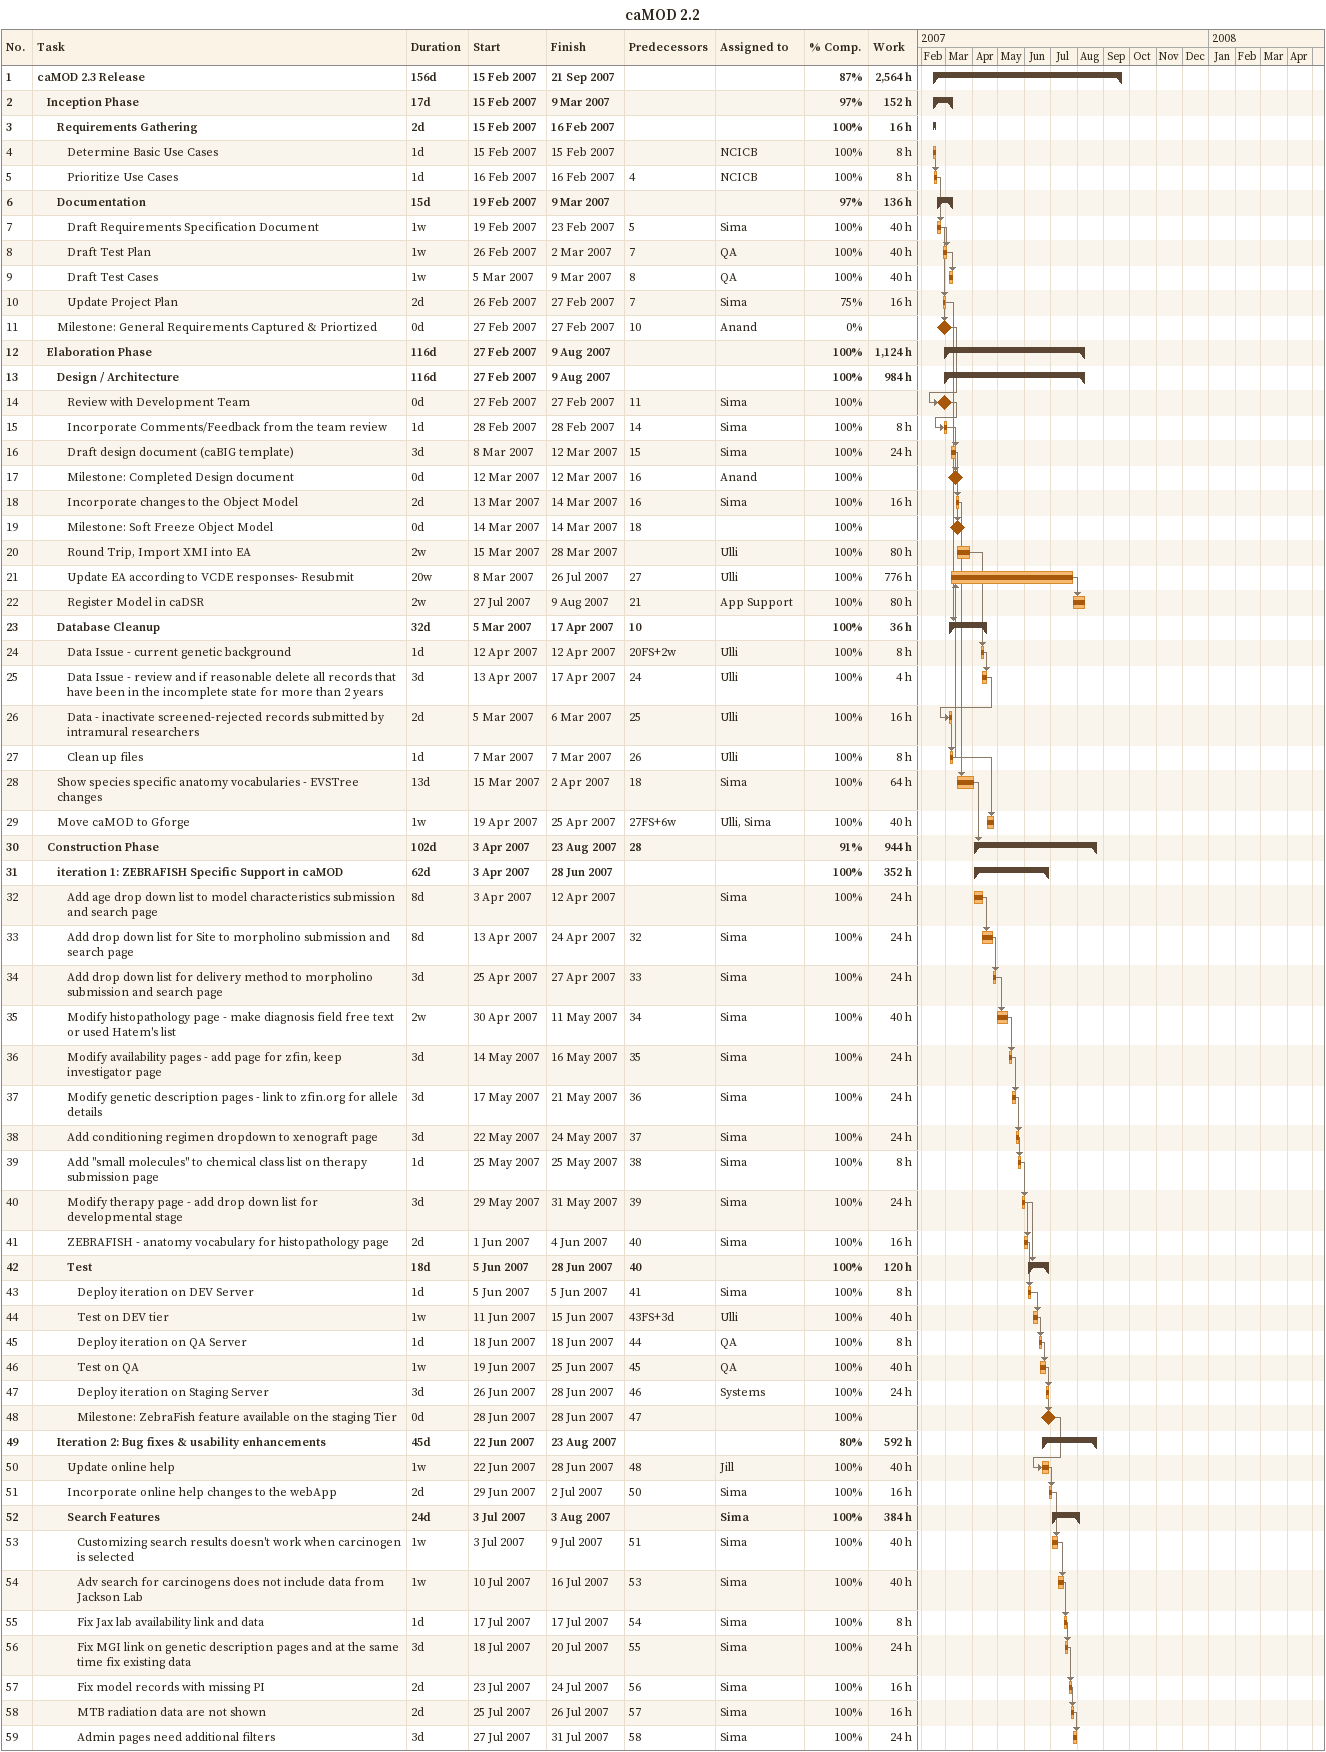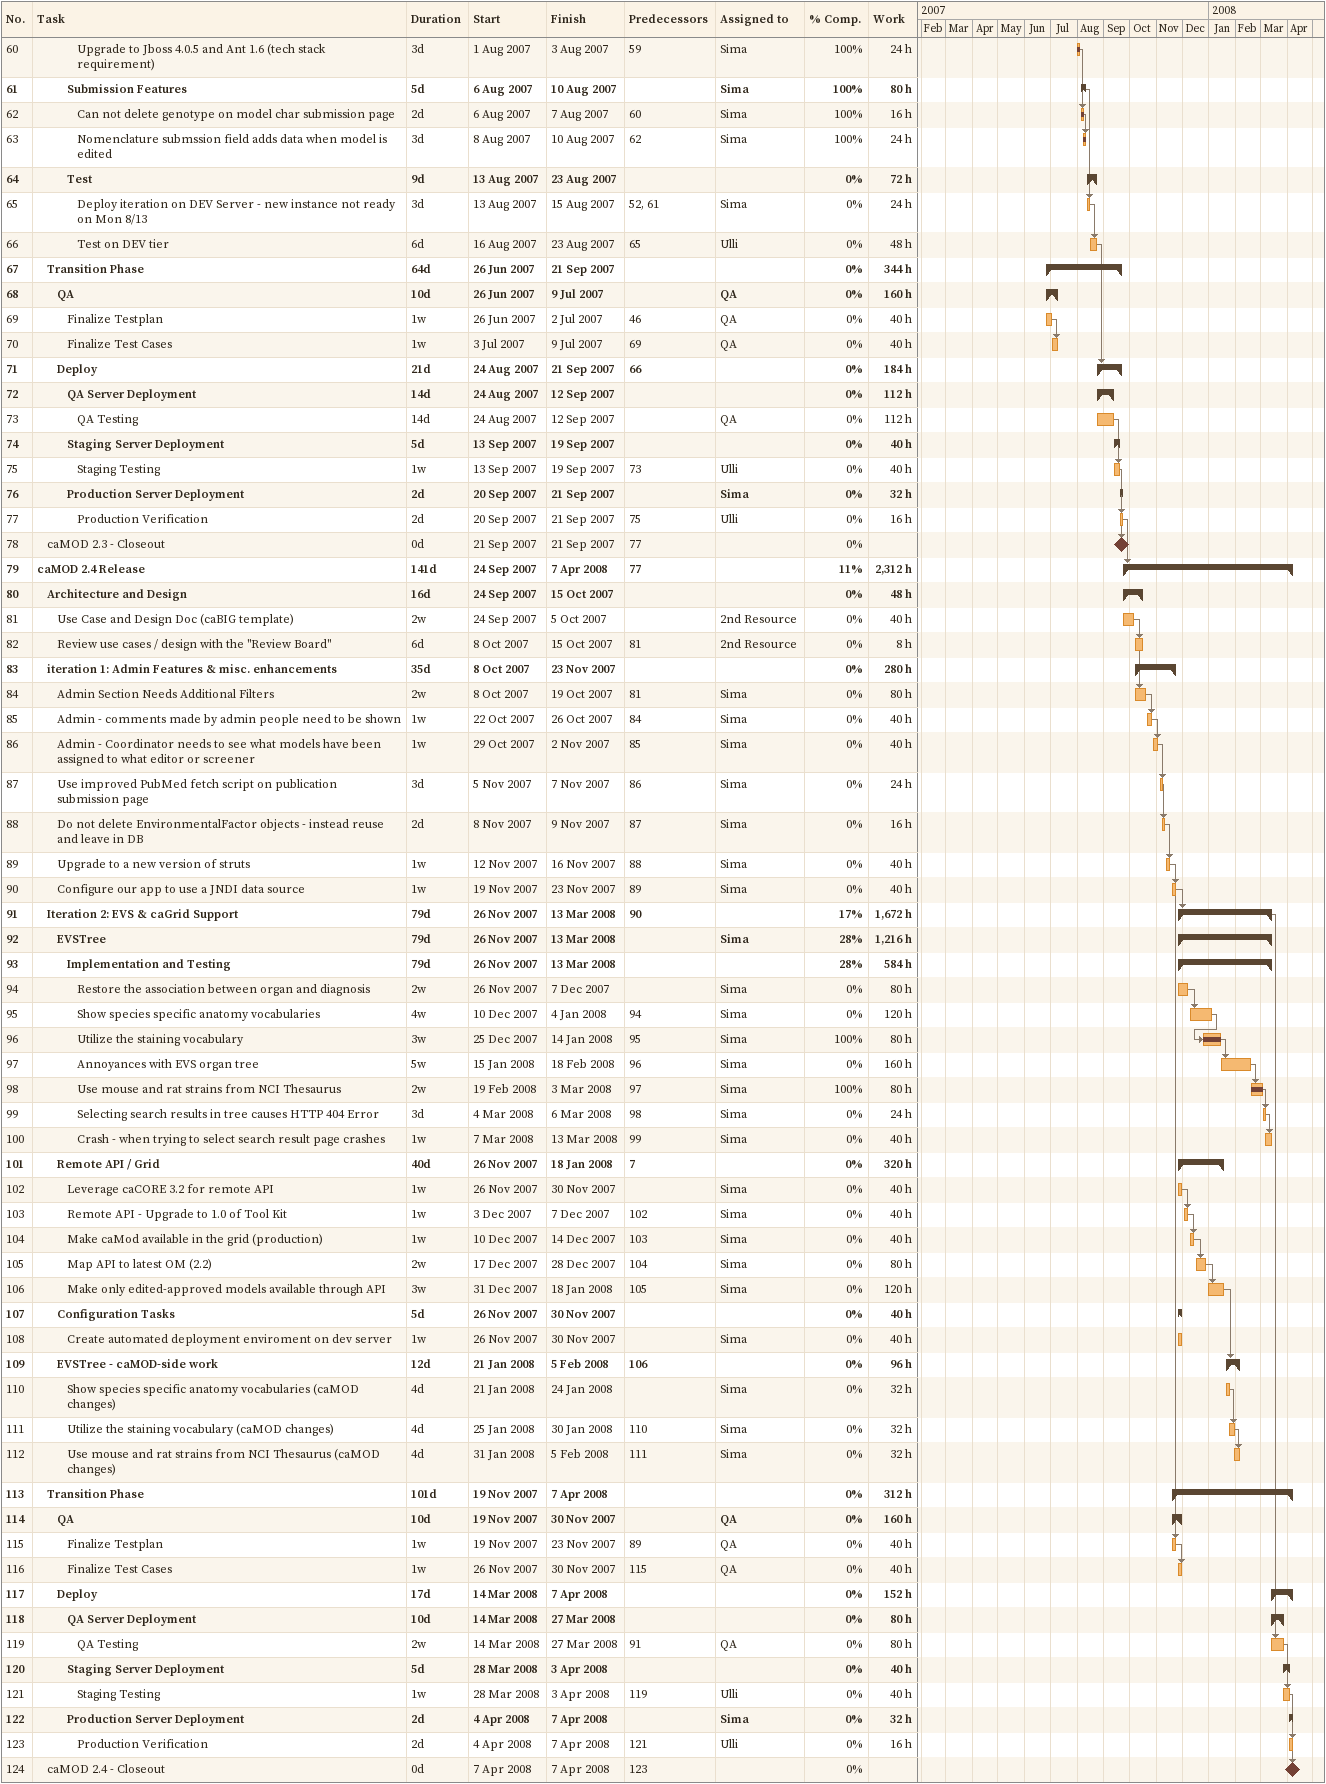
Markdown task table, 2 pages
caMOD 2.2

| ID | Level | Task | Duration | Start | Finish | Predecessors | Resources | % complete | Work (h) |
|---|---|---|---|---|---|---|---|---|---|
| 1 | 1 | **caMOD 2.3 Release** | 156d | 2007-02-15 | 2007-09-21 |  |  | 87 | 2564 |
| 2 | 2 | **Inception Phase** | 17d | 2007-02-15 | 2007-03-09 |  |  | 97 | 152 |
| 3 | 3 | **Requirements Gathering** | 2d | 2007-02-15 | 2007-02-16 |  |  | 100 | 16 |
| 4 | 4 | Determine Basic Use Cases | 1d | 2007-02-15 | 2007-02-15 |  | NCICB | 100 | 8 |
| 5 | 4 | Prioritize Use Cases | 1d | 2007-02-16 | 2007-02-16 | 4 | NCICB | 100 | 8 |
| 6 | 3 | **Documentation** | 15d | 2007-02-19 | 2007-03-09 |  |  | 97 | 136 |
| 7 | 4 | Draft Requirements Specification Document | 1w | 2007-02-19 | 2007-02-23 | 5 | Sima | 100 | 40 |
| 8 | 4 | Draft Test Plan | 1w | 2007-02-26 | 2007-03-02 | 7 | QA | 100 | 40 |
| 9 | 4 | Draft Test Cases | 1w | 2007-03-05 | 2007-03-09 | 8 | QA | 100 | 40 |
| 10 | 4 | Update Project Plan | 2d | 2007-02-26 | 2007-02-27 | 7 | Sima | 75 | 16 |
| 11 | 3 | Milestone: General Requirements Captured & Priortized | 0d | 2007-02-27 | 2007-02-27 | 10 | Anand | 0 |  |
| 12 | 2 | **Elaboration Phase** | 116d | 2007-02-27 | 2007-08-09 |  |  | 100 | 1124 |
| 13 | 3 | **Design / Architecture** | 116d | 2007-02-27 | 2007-08-09 |  |  | 100 | 984 |
| 14 | 4 | Review with Development Team | 0d | 2007-02-27 | 2007-02-27 | 11 | Sima | 100 |  |
| 15 | 4 | Incorporate Comments/Feedback from the team review | 1d | 2007-02-28 | 2007-02-28 | 14 | Sima | 100 | 8 |
| 16 | 4 | Draft design document (caBIG template) | 3d | 2007-03-08 | 2007-03-12 | 15 | Sima | 100 | 24 |
| 17 | 4 | Milestone: Completed Design document | 0d | 2007-03-12 | 2007-03-12 | 16 | Anand | 100 |  |
| 18 | 4 | Incorporate changes to the Object Model | 2d | 2007-03-13 | 2007-03-14 | 16 | Sima | 100 | 16 |
| 19 | 4 | Milestone: Soft Freeze Object Model | 0d | 2007-03-14 | 2007-03-14 | 18 |  | 100 |  |
| 20 | 4 | Round Trip, Import XMI into EA | 2w | 2007-03-15 | 2007-03-28 |  | Ulli | 100 | 80 |
| 21 | 4 | Update EA according to VCDE responses- Resubmit | 20w | 2007-03-08 | 2007-07-26 | 27 | Ulli | 100 | 776 |
| 22 | 4 | Register Model in caDSR | 2w | 2007-07-27 | 2007-08-09 | 21 | App Support | 100 | 80 |
| 23 | 3 | **Database Cleanup** | 32d | 2007-03-05 | 2007-04-17 | 10 |  | 100 | 36 |
| 24 | 4 | Data Issue - current genetic background | 1d | 2007-04-12 | 2007-04-12 | 20FS+2w | Ulli | 100 | 8 |
| 25 | 4 | Data Issue - review and if reasonable delete all records that have been in the incomplete state for more than 2 years | 3d | 2007-04-13 | 2007-04-17 | 24 | Ulli | 100 | 4 |
| 26 | 4 | Data - inactivate screened-rejected records submitted by intramural researchers | 2d | 2007-03-05 | 2007-03-06 | 25 | Ulli | 100 | 16 |
| 27 | 4 | Clean up files | 1d | 2007-03-07 | 2007-03-07 | 26 | Ulli | 100 | 8 |
| 28 | 3 | Show species specific anatomy vocabularies - EVSTree changes | 13d | 2007-03-15 | 2007-04-02 | 18 | Sima | 100 | 64 |
| 29 | 3 | Move caMOD to Gforge | 1w | 2007-04-19 | 2007-04-25 | 27FS+6w | Ulli, Sima | 100 | 40 |
| 30 | 2 | **Construction Phase** | 102d | 2007-04-03 | 2007-08-23 | 28 |  | 91 | 944 |
| 31 | 3 | **iteration 1: ZEBRAFISH Specific Support in caMOD** | 62d | 2007-04-03 | 2007-06-28 |  |  | 100 | 352 |
| 32 | 4 | Add age drop down list to model characteristics submission and search page | 8d | 2007-04-03 | 2007-04-12 |  | Sima | 100 | 24 |
| 33 | 4 | Add drop down list for Site to morpholino submission and search page | 8d | 2007-04-13 | 2007-04-24 | 32 | Sima | 100 | 24 |
| 34 | 4 | Add drop down list for delivery method to morpholino submission and search page | 3d | 2007-04-25 | 2007-04-27 | 33 | Sima | 100 | 24 |
| 35 | 4 | Modify histopathology page - make diagnosis field free text or used Hatem's list | 2w | 2007-04-30 | 2007-05-11 | 34 | Sima | 100 | 40 |
| 36 | 4 | Modify availability pages - add page for zfin, keep investigator page | 3d | 2007-05-14 | 2007-05-16 | 35 | Sima | 100 | 24 |
| 37 | 4 | Modify genetic description pages - link to zfin.org for allele details | 3d | 2007-05-17 | 2007-05-21 | 36 | Sima | 100 | 24 |
| 38 | 4 | Add conditioning regimen dropdown to xenograft page | 3d | 2007-05-22 | 2007-05-24 | 37 | Sima | 100 | 24 |
| 39 | 4 | Add "small molecules" to chemical class list on therapy submission page | 1d | 2007-05-25 | 2007-05-25 | 38 | Sima | 100 | 8 |
| 40 | 4 | Modify therapy page - add drop down list for developmental stage | 3d | 2007-05-29 | 2007-05-31 | 39 | Sima | 100 | 24 |
| 41 | 4 | ZEBRAFISH - anatomy vocabulary for histopathology page | 2d | 2007-06-01 | 2007-06-04 | 40 | Sima | 100 | 16 |
| 42 | 4 | **Test** | 18d | 2007-06-05 | 2007-06-28 | 40 |  | 100 | 120 |
| 43 | 5 | Deploy iteration on DEV Server | 1d | 2007-06-05 | 2007-06-05 | 41 | Sima | 100 | 8 |
| 44 | 5 | Test on DEV tier | 1w | 2007-06-11 | 2007-06-15 | 43FS+3d | Ulli | 100 | 40 |
| 45 | 5 | Deploy iteration on QA Server | 1d | 2007-06-18 | 2007-06-18 | 44 | QA | 100 | 8 |
| 46 | 5 | Test on QA | 1w | 2007-06-19 | 2007-06-25 | 45 | QA | 100 | 40 |
| 47 | 5 | Deploy iteration on Staging Server | 3d | 2007-06-26 | 2007-06-28 | 46 | Systems | 100 | 24 |
| 48 | 5 | Milestone: ZebraFish feature available on the staging Tier | 0d | 2007-06-28 | 2007-06-28 | 47 |  | 100 |  |
| 49 | 3 | **Iteration 2: Bug fixes & usability enhancements** | 45d | 2007-06-22 | 2007-08-23 |  |  | 80 | 592 |
| 50 | 4 | Update online help | 1w | 2007-06-22 | 2007-06-28 | 48 | Jill | 100 | 40 |
| 51 | 4 | Incorporate online help changes to the webApp | 2d | 2007-06-29 | 2007-07-02 | 50 | Sima | 100 | 16 |
| 52 | 4 | **Search Features** | 24d | 2007-07-03 | 2007-08-03 |  | Sima | 100 | 384 |
| 53 | 5 | Customizing search results doesn't work when carcinogen is selected | 1w | 2007-07-03 | 2007-07-09 | 51 | Sima | 100 | 40 |
| 54 | 5 | Adv search for carcinogens does not include data from Jackson Lab | 1w | 2007-07-10 | 2007-07-16 | 53 | Sima | 100 | 40 |
| 55 | 5 | Fix Jax lab availability link and data | 1d | 2007-07-17 | 2007-07-17 | 54 | Sima | 100 | 8 |
| 56 | 5 | Fix MGI link on genetic description pages and at the same time fix existing data | 3d | 2007-07-18 | 2007-07-20 | 55 | Sima | 100 | 24 |
| 57 | 5 | Fix model records with missing PI | 2d | 2007-07-23 | 2007-07-24 | 56 | Sima | 100 | 16 |
| 58 | 5 | MTB radiation data are not shown | 2d | 2007-07-25 | 2007-07-26 | 57 | Sima | 100 | 16 |
| 59 | 5 | Admin pages need additional filters | 3d | 2007-07-27 | 2007-07-31 | 58 | Sima | 100 | 24 |
| 60 | 5 | Upgrade to Jboss 4.0.5 and Ant 1.6 (tech stack requirement) | 3d | 2007-08-01 | 2007-08-03 | 59 | Sima | 100 | 24 |
| 61 | 4 | **Submission Features** | 5d | 2007-08-06 | 2007-08-10 |  | Sima | 100 | 80 |
| 62 | 5 | Can not delete genotype on model char submission page | 2d | 2007-08-06 | 2007-08-07 | 60 | Sima | 100 | 16 |
| 63 | 5 | Nomenclature submssion field adds data when model is edited | 3d | 2007-08-08 | 2007-08-10 | 62 | Sima | 100 | 24 |
| 64 | 4 | **Test** | 9d | 2007-08-13 | 2007-08-23 |  |  | 0 | 72 |
| 65 | 5 | Deploy iteration on DEV Server - new instance not ready on Mon 8/13 | 3d | 2007-08-13 | 2007-08-15 | 52, 61 | Sima | 0 | 24 |
| 66 | 5 | Test on DEV tier | 6d | 2007-08-16 | 2007-08-23 | 65 | Ulli | 0 | 48 |
| 67 | 2 | **Transition Phase** | 64d | 2007-06-26 | 2007-09-21 |  |  | 0 | 344 |
| 68 | 3 | **QA** | 10d | 2007-06-26 | 2007-07-09 |  | QA | 0 | 160 |
| 69 | 4 | Finalize Testplan | 1w | 2007-06-26 | 2007-07-02 | 46 | QA | 0 | 40 |
| 70 | 4 | Finalize Test Cases | 1w | 2007-07-03 | 2007-07-09 | 69 | QA | 0 | 40 |
| 71 | 3 | **Deploy** | 21d | 2007-08-24 | 2007-09-21 | 66 |  | 0 | 184 |
| 72 | 4 | **QA Server Deployment** | 14d | 2007-08-24 | 2007-09-12 |  |  | 0 | 112 |
| 73 | 5 | QA Testing | 14d | 2007-08-24 | 2007-09-12 |  | QA | 0 | 112 |
| 74 | 4 | **Staging Server Deployment** | 5d | 2007-09-13 | 2007-09-19 |  |  | 0 | 40 |
| 75 | 5 | Staging Testing | 1w | 2007-09-13 | 2007-09-19 | 73 | Ulli | 0 | 40 |
| 76 | 4 | **Production Server Deployment** | 2d | 2007-09-20 | 2007-09-21 |  | Sima | 0 | 32 |
| 77 | 5 | Production Verification | 2d | 2007-09-20 | 2007-09-21 | 75 | Ulli | 0 | 16 |
| 78 | 2 | caMOD 2.3 - Closeout | 0d | 2007-09-21 | 2007-09-21 | 77 |  | 0 |  |
| 79 | 1 | **caMOD 2.4 Release** | 141d | 2007-09-24 | 2008-04-07 | 77 |  | 11 | 2312 |
| 80 | 2 | **Architecture and Design** | 16d | 2007-09-24 | 2007-10-15 |  |  | 0 | 48 |
| 81 | 3 | Use Case and Design Doc (caBIG template) | 2w | 2007-09-24 | 2007-10-05 |  | 2nd Resource | 0 | 40 |
| 82 | 3 | Review use cases / design with the "Review Board" | 6d | 2007-10-08 | 2007-10-15 | 81 | 2nd Resource | 0 | 8 |
| 83 | 2 | **iteration 1: Admin Features & misc. enhancements** | 35d | 2007-10-08 | 2007-11-23 |  |  | 0 | 280 |
| 84 | 3 | Admin Section Needs Additional Filters | 2w | 2007-10-08 | 2007-10-19 | 81 | Sima | 0 | 80 |
| 85 | 3 | Admin - comments made by admin people need to be shown | 1w | 2007-10-22 | 2007-10-26 | 84 | Sima | 0 | 40 |
| 86 | 3 | Admin - Coordinator needs to see what models have been assigned to what editor or screener | 1w | 2007-10-29 | 2007-11-02 | 85 | Sima | 0 | 40 |
| 87 | 3 | Use improved PubMed fetch script on publication submission page | 3d | 2007-11-05 | 2007-11-07 | 86 | Sima | 0 | 24 |
| 88 | 3 | Do not delete EnvironmentalFactor objects - instead reuse and leave in DB | 2d | 2007-11-08 | 2007-11-09 | 87 | Sima | 0 | 16 |
| 89 | 3 | Upgrade to a new version of struts | 1w | 2007-11-12 | 2007-11-16 | 88 | Sima | 0 | 40 |
| 90 | 3 | Configure our app to use a JNDI data source | 1w | 2007-11-19 | 2007-11-23 | 89 | Sima | 0 | 40 |
| 91 | 2 | **Iteration 2: EVS & caGrid Support** | 79d | 2007-11-26 | 2008-03-13 | 90 |  | 17 | 1672 |
| 92 | 3 | **EVSTree** | 79d | 2007-11-26 | 2008-03-13 |  | Sima | 28 | 1216 |
| 93 | 4 | **Implementation and Testing** | 79d | 2007-11-26 | 2008-03-13 |  |  | 28 | 584 |
| 94 | 5 | Restore the association between organ and diagnosis | 2w | 2007-11-26 | 2007-12-07 |  | Sima | 0 | 80 |
| 95 | 5 | Show species specific anatomy vocabularies | 4w | 2007-12-10 | 2008-01-04 | 94 | Sima | 0 | 120 |
| 96 | 5 | Utilize the staining vocabulary | 3w | 2007-12-25 | 2008-01-14 | 95 | Sima | 100 | 80 |
| 97 | 5 | Annoyances with EVS organ tree | 5w | 2008-01-15 | 2008-02-18 | 96 | Sima | 0 | 160 |
| 98 | 5 | Use mouse and rat strains from NCI Thesaurus | 2w | 2008-02-19 | 2008-03-03 | 97 | Sima | 100 | 80 |
| 99 | 5 | Selecting search results in tree causes HTTP 404 Error | 3d | 2008-03-04 | 2008-03-06 | 98 | Sima | 0 | 24 |
| 100 | 5 | Crash - when trying to select search result page crashes | 1w | 2008-03-07 | 2008-03-13 | 99 | Sima | 0 | 40 |
| 101 | 3 | **Remote API / Grid** | 40d | 2007-11-26 | 2008-01-18 | 7 |  | 0 | 320 |
| 102 | 4 | Leverage caCORE 3.2 for remote API | 1w | 2007-11-26 | 2007-11-30 |  | Sima | 0 | 40 |
| 103 | 4 | Remote API - Upgrade to 1.0 of Tool Kit | 1w | 2007-12-03 | 2007-12-07 | 102 | Sima | 0 | 40 |
| 104 | 4 | Make caMod available in the grid (production) | 1w | 2007-12-10 | 2007-12-14 | 103 | Sima | 0 | 40 |
| 105 | 4 | Map API to latest OM (2.2) | 2w | 2007-12-17 | 2007-12-28 | 104 | Sima | 0 | 80 |
| 106 | 4 | Make only edited-approved models available through API | 3w | 2007-12-31 | 2008-01-18 | 105 | Sima | 0 | 120 |
| 107 | 3 | **Configuration Tasks** | 5d | 2007-11-26 | 2007-11-30 |  |  | 0 | 40 |
| 108 | 4 | Create automated deployment enviroment on dev server | 1w | 2007-11-26 | 2007-11-30 |  | Sima | 0 | 40 |
| 109 | 3 | **EVSTree - caMOD-side work** | 12d | 2008-01-21 | 2008-02-05 | 106 |  | 0 | 96 |
| 110 | 4 | Show species specific anatomy vocabularies (caMOD changes) | 4d | 2008-01-21 | 2008-01-24 |  | Sima | 0 | 32 |
| 111 | 4 | Utilize the staining vocabulary (caMOD changes) | 4d | 2008-01-25 | 2008-01-30 | 110 | Sima | 0 | 32 |
| 112 | 4 | Use mouse and rat strains from NCI Thesaurus (caMOD changes) | 4d | 2008-01-31 | 2008-02-05 | 111 | Sima | 0 | 32 |
| 113 | 2 | **Transition Phase** | 101d | 2007-11-19 | 2008-04-07 |  |  | 0 | 312 |
| 114 | 3 | **QA** | 10d | 2007-11-19 | 2007-11-30 |  | QA | 0 | 160 |
| 115 | 4 | Finalize Testplan | 1w | 2007-11-19 | 2007-11-23 | 89 | QA | 0 | 40 |
| 116 | 4 | Finalize Test Cases | 1w | 2007-11-26 | 2007-11-30 | 115 | QA | 0 | 40 |
| 117 | 3 | **Deploy** | 17d | 2008-03-14 | 2008-04-07 |  |  | 0 | 152 |
| 118 | 4 | **QA Server Deployment** | 10d | 2008-03-14 | 2008-03-27 |  |  | 0 | 80 |
| 119 | 5 | QA Testing | 2w | 2008-03-14 | 2008-03-27 | 91 | QA | 0 | 80 |
| 120 | 4 | **Staging Server Deployment** | 5d | 2008-03-28 | 2008-04-03 |  |  | 0 | 40 |
| 121 | 5 | Staging Testing | 1w | 2008-03-28 | 2008-04-03 | 119 | Ulli | 0 | 40 |
| 122 | 4 | **Production Server Deployment** | 2d | 2008-04-04 | 2008-04-07 |  | Sima | 0 | 32 |
| 123 | 5 | Production Verification | 2d | 2008-04-04 | 2008-04-07 | 121 | Ulli | 0 | 16 |
| 124 | 2 | caMOD 2.4 - Closeout | 0d | 2008-04-07 | 2008-04-07 | 123 |  | 0 |  |
